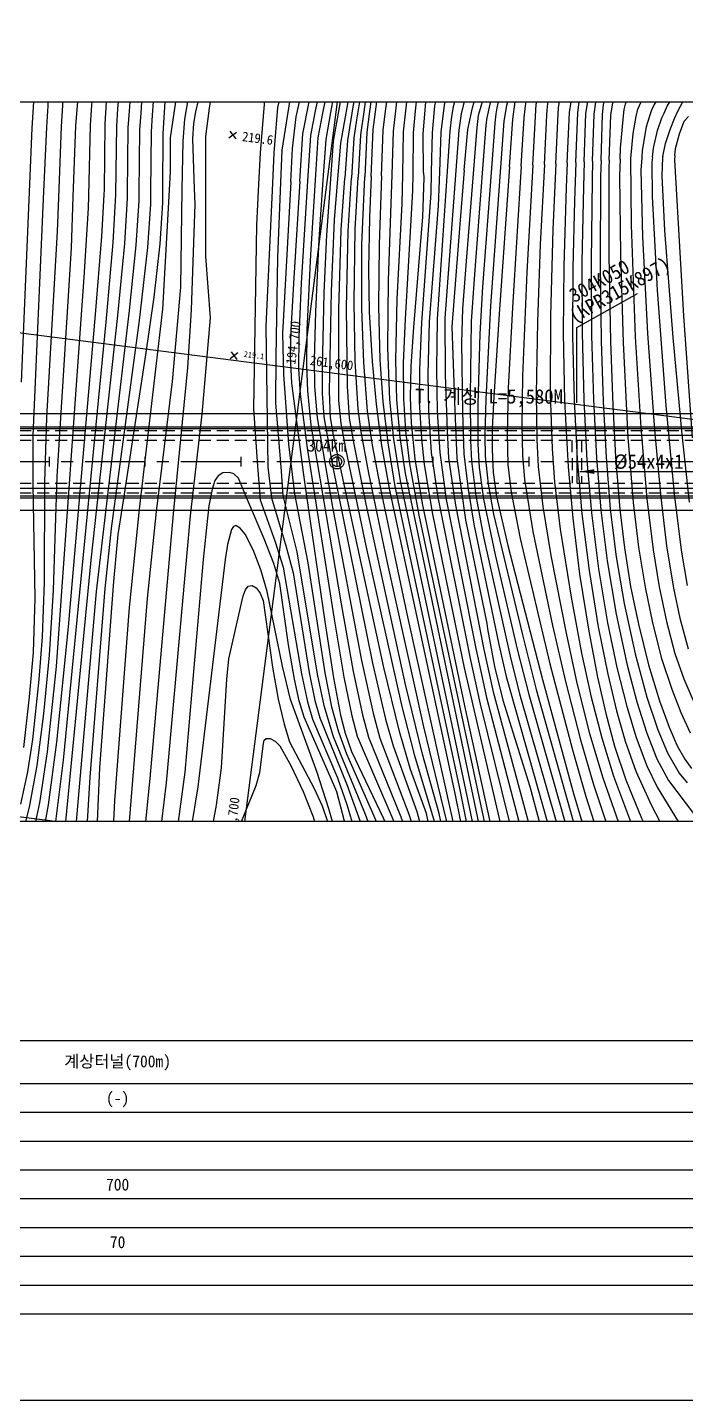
# Model space of a CAD drawing. Header units: millimetres. Extents: x 5990 to 6786, y 1103 to 1809.
# Drawn here: x 6410.9 to 6548.1, y 1286.9 to 1572.9 of the extents above; entities that cross this region are included whole.
import ezdxf
from ezdxf.enums import TextEntityAlignment as Align
from ezdxf.xclip import XClip

# ---------------------------------------------------------------- set-up
doc = ezdxf.new("R2010")
doc.units = ezdxf.units.MM
doc.header["$LTSCALE"] = 10
doc.header["$MEASUREMENT"] = 0
doc.header["$XCLIPFRAME"] = 2
doc.linetypes.add('CENTER', pattern=[2, 1.25, -0.25, 0.25, -0.25])
doc.linetypes.add('HIDDEN', pattern=[0.375, 0.25, -0.125])
for name, color, linetype in [('TT-TABL-LIN1', 4, 'Continuous'), ('TT-TABL-LIN2', 1, 'Continuous'), ('TT-TABL-TEX2', 3, 'Continuous'), ('TZ-BASE', 253, 'Continuous'), ('TZ-CABL', 4, 'Continuous')]:
    doc.layers.add(name, color=color, linetype=linetype)
doc.layers.add('TX-PAPR', color=2, linetype='Continuous', plot=False)
doc.styles.add('HANA', font='GulimChe.ttf')
doc.styles.get("Standard").update_dxf_attribs({"font": 'GulimChe.ttf'})
doc.linetypes.add('ZIGZAG', pattern='A,0.0001,-0.2,[131,ltypeshp.shx,S=0.2,R=0,X=-0.2,Y=0],-0.4,[131,ltypeshp.shx,S=0.2,R=180,X=0.2,Y=0],-0.2', length=0.8001)
doc.dimstyles.get("Standard").update_dxf_attribs({"dimtxt": 0.18, "dimasz": 0.18, "dimexe": 0.18, "dimexo": 0.0625, "dimgap": 0.09, "dimtad": 0, "dimtih": 1, "dimtoh": 1, "dimdec": 4, "dimzin": 0, "dimdsep": 46, "dimtxsty": 'Standard', "dimcen": 0.09, "dimadec": 0, "dimazin": 0, "dimtfac": 1, "dimtdec": 4, "dimtofl": 0, "dimtmove": 0, "dimatfit": 3, "dimfxl": 0, "dimtolj": 1, "dimtzin": 0, "dimarcsym": 0})

# ---------------------------------------------------------------- blocks, each defined once
blk = doc.blocks.new('JD-FJFJ6DGDH3')
at = {"layer": 'TZ-BASE'}
for p, q in [((367.98, -175), (413.09, 176.05)), ((468.8, -175), (513.86, 175.7)), ((348.95, 74.26, 209), (349.58, 83.24, 209)), ((351.7, 70.3, 210), (352.51, 83.49, 210)), ((354.35, 73.48, 211), (355.18, 85.53, 211)), ((385.75, 84.86, 219), (384.83, 74.51, 219)), ((356.77, 73.04, 212), (357.33, 81.12, 212)), ((400.85, 66.35, 210), (403.41, 81.15, 210)), ((428.23, 73.71, 195), (430.2, 80.4, 195)), ((345.92, 74.23, 208), (346.18, 78.11, 208)), ((359.18, 72.6, 213), (359.6, 78.65, 213)), ((361.6, 72.16, 214), (362.06, 78.5, 214)), ((365.3, 67.49, 216), (367.16, 79.71, 216)), ((368.34, 71.35, 217), (369.38, 77.62, 217)), ((370.63, 72.88, 218), (372.17, 79.71, 218)), ((373.42, 73.63, 219), (374.23, 77.8, 219)), ((388.84, 79.91, 218), (387.63, 73.76, 218)), ((391.5, 71.84, 216), (393.26, 80.04, 216)), ((392.87, 68.33, 215), (395.01, 78.84, 215)), ((396.86, 80.08, 214), (395.48, 73.09, 214)), ((398.39, 79.77, 213), (397.09, 72.94, 213)), ((400.04, 80.09, 212), (398.69, 72.78, 212)), ((401.55, 79.76, 211), (400.29, 72.63, 211)), ((404.34, 80.05, 209), (403.34, 73.91, 209)), ((405.11, 77.56, 208), (404.07, 71.19, 208)), ((406.59, 79.69, 207), (405.6, 72.91, 207)), ((407.67, 79.18, 206), (406.83, 72.98, 206)), ((407.58, 69.23, 205), (408.71, 77.91, 205)), ((410.15, 73.05, 204), (410.82, 78.61, 204)), ((418.57, 74.91, 200), (419.34, 79.31, 200)), ((421.27, 78.74, 199), (420.37, 74.17, 199)), ((423.2, 78.2, 198), (422.37, 74.27, 198)), ((425.25, 78.1, 197), (424.26, 73.91, 197)), ((427.7, 79.3, 196), (426.32, 74.21, 196)), ((336.51, 69.5, 205), (336.82, 75.01, 205)), ((339.8, 74.16, 206), (339.85, 75.14, 206)), ((342.85, 74.19, 207), (342.94, 75.73, 207)), ((363.76, 68.36, 215), (364.32, 76.09, 215)), ((384.83, 74.51, 219), (383.98, 64.31, 219)), ((390.18, 75.41, 217), (388.5, 64.91, 217)), ((412.69, 77.16, 203), (412.22, 73.06, 203)), ((414.59, 75.94, 202), (414.28, 73.06, 202)), ((416.55, 75.16, 201), (416.34, 73.07, 201)), ((417.98, 68.33, 200), (418.57, 74.91, 200)), ((430.59, 75.97, 194), (429.85, 73.54, 194)), ((431.85, 74.45, 193), (431.23, 71.65, 193)), ((432.16, 75.67, 193), (431.85, 74.45, 193)), ((433.66, 75.25, 192), (433.31, 73.74, 192)), ((435.75, 75.88, 191), (435.34, 74.22, 191)), ((436.68, 71.38, 190), (437.21, 75.17, 190)), ((439.28, 74.15, 189), (439.55, 75.71, 189)), ((441.4, 71.94, 188), (441.56, 74.5, 188)), ((441.56, 74.5, 188), (441.9, 75.92, 188)), ((443.82, 73.25, 187), (443.94, 74.64, 187)), ((443.94, 74.64, 187), (444.25, 75.84, 187)), ((446.22, 73.77, 186), (446.49, 75.36, 186)), ((448.49, 72.77, 185), (449, 75.85, 185)), ((450.2, 72.66, 184), (450.56, 75.83, 184)), ((451.92, 72.54, 183), (452.43, 75.68, 183)), ((453.64, 72.43, 182), (453.95, 74.88, 182)), ((453.95, 74.88, 182), (454.24, 75.9, 182)), ((455.57, 74.32, 181), (455.79, 75.54, 181)), ((457.07, 72.19, 180), (457.5, 74.78, 180)), ((457.5, 74.78, 180), (457.84, 76.12, 180)), ((459.9, 73.35, 179), (460.13, 74.49, 179)), ((460.13, 74.49, 179), (460.38, 75.33, 179)), ((463.06, 74.2, 178), (463.45, 75.05, 178)), ((466.15, 74.42, 177), (465.6, 73.2, 177)), ((466.74, 75.55, 177), (466.15, 74.42, 177)), ((468.87, 74.04, 176), (469.68, 75.6, 176)), ((471.1, 73.18, 175), (472.12, 75.06, 175)), ((339.55, 69.66, 206), (339.8, 74.16, 206)), ((342.58, 69.82, 207), (342.85, 74.19, 207)), ((345.62, 69.98, 208), (345.92, 74.23, 208)), ((348.66, 70.14, 209), (348.95, 74.26, 209)), ((354.11, 69.91, 211), (354.35, 73.48, 211)), ((356.52, 69.53, 212), (356.77, 73.04, 212)), ((358.93, 69.14, 213), (359.18, 72.6, 213)), ((361.35, 68.75, 214), (361.6, 72.16, 214)), ((370.2, 70.47, 218), (370.63, 72.88, 218)), ((372.65, 67.73, 219), (373.42, 73.63, 219)), ((387.63, 73.76, 218), (386.86, 64.33, 218)), ((390.77, 65.27, 216), (391.5, 71.84, 216)), ((395.48, 73.09, 214), (394.47, 67.94, 214)), ((397.09, 72.94, 213), (396.06, 67.54, 213)), ((398.69, 72.78, 212), (397.66, 67.14, 212)), ((400.29, 72.63, 211), (399.25, 66.75, 211)), ((403.34, 73.91, 209), (402.19, 66.93, 209)), ((405.6, 72.91, 207), (404.89, 68.08, 207)), ((406.83, 72.98, 206), (406.24, 68.66, 206)), ((409.66, 69.05, 204), (410.15, 73.05, 204)), ((412.22, 73.06, 203), (411.74, 68.87, 203)), ((414.28, 73.06, 202), (413.82, 68.69, 202)), ((416.34, 73.07, 201), (415.9, 68.51, 201)), ((420.29, 73.34, 199), (419.84, 68.5, 199)), ((420.37, 74.17, 199), (420.29, 73.34, 199)), ((422.37, 74.27, 198), (421.69, 68.68, 198)), ((423.92, 71.88, 197), (423.55, 68.86, 197)), ((424.26, 73.91, 197), (423.92, 71.88, 197)), ((425.9, 72.46, 196), (425.41, 69.04, 196)), ((426.32, 74.21, 196), (425.9, 72.46, 196)), ((427.27, 69.22, 195), (428.23, 73.71, 195)), ((429.47, 72.1, 194), (429.15, 69.65, 194)), ((429.85, 73.54, 194), (429.47, 72.1, 194)), ((431.23, 71.65, 193), (431.04, 70.08, 193)), ((433.14, 72.44, 192), (432.92, 70.52, 192)), ((433.31, 73.74, 192), (433.14, 72.44, 192)), ((435.34, 74.22, 191), (434.8, 70.95, 191)), ((438.41, 61.58, 189), (439.04, 71.66, 189)), ((439.04, 71.66, 189), (439.28, 74.15, 189)), ((440.83, 61.74, 188), (441.4, 71.94, 188)), ((443.24, 61.91, 187), (443.76, 72.22, 187)), ((443.76, 72.22, 187), (443.82, 73.25, 187)), ((445.65, 62.08, 186), (446.12, 72.5, 186)), ((446.12, 72.5, 186), (446.22, 73.77, 186)), ((448.01, 62.24, 185), (448.49, 72.77, 185)), ((449.81, 62.36, 184), (450.2, 72.66, 184)), ((451.56, 62.48, 183), (451.92, 72.54, 183)), ((453.3, 62.6, 182), (453.64, 72.43, 182)), ((455.06, 62.72, 181), (455.35, 72.31, 181)), ((455.35, 72.31, 181), (455.57, 74.32, 181)), ((456.76, 62.84, 180), (457.07, 72.19, 180)), ((459.12, 65.29, 179), (459.73, 72.05, 179)), ((459.73, 72.05, 179), (459.9, 73.35, 179)), ((461.76, 68.4, 178), (462.4, 71.91, 178)), ((462.4, 71.91, 178), (462.74, 73.43, 178)), ((462.74, 73.43, 178), (463.06, 74.2, 178)), ((465.06, 71.76, 177), (464.43, 69.76, 177)), ((465.6, 73.2, 177), (465.06, 71.76, 177)), ((466.82, 69.02, 176), (467.73, 71.62, 176)), ((467.73, 71.62, 176), (468.18, 72.59, 176)), ((468.18, 72.59, 176), (468.87, 74.04, 176)), ((470.39, 71.48, 175), (471.1, 73.18, 175)), ((472.36, 70.96, 174), (473.29, 71.94, 174)), ((335.87, 54.54, 205), (336.51, 69.5, 205)), ((338.88, 54.75, 206), (339.55, 69.66, 206)), ((342.03, 54.96, 207), (342.58, 69.82, 207)), ((345.05, 55.17, 208), (345.62, 69.98, 208)), ((348.27, 55.39, 209), (348.66, 70.14, 209)), ((351.55, 56.67, 210), (351.7, 70.3, 210)), ((353.93, 55.78, 211), (354.11, 69.91, 211)), ((356.36, 55.95, 212), (356.52, 69.53, 212)), ((358.8, 56.11, 213), (358.93, 69.14, 213)), ((361.23, 56.28, 214), (361.35, 68.75, 214)), ((367.95, 66.76, 217), (368.34, 71.35, 217)), ((369.98, 67.29, 218), (370.2, 70.47, 218)), ((377.5, 67.44, 219.59), (379.09, 68.67, 219.59)), ((377.69, 68.85, 219.59), (378.91, 67.26, 219.59)), ((404.07, 71.19, 208), (403.54, 67.5, 208)), ((406.24, 68.66, 206), (405.84, 59.34, 206)), ((407.17, 59.43, 205), (407.58, 69.23, 205)), ((409.33, 59.58, 204), (409.66, 69.05, 204)), ((411.74, 68.87, 203), (411.43, 59.73, 203)), ((413.82, 68.69, 202), (413.64, 59.88, 202)), ((421.69, 68.68, 198), (421.37, 60.41, 198)), ((423.55, 68.86, 197), (422.99, 60.52, 197)), ((425.41, 69.04, 196), (424.79, 60.64, 196)), ((426.55, 60.76, 195), (427.27, 69.22, 195)), ((429.15, 69.65, 194), (428.46, 60.9, 194)), ((431.04, 70.08, 193), (430.34, 61.02, 193)), ((432.92, 70.52, 192), (432.22, 61.15, 192)), ((434.8, 70.95, 191), (434.1, 61.28, 191)), ((435.98, 61.41, 190), (436.68, 71.38, 190)), ((464.43, 69.76, 177), (463.64, 64.82, 177)), ((466.01, 65.34, 176), (466.82, 69.02, 176)), ((468.48, 66.26, 175), (469.44, 69.18, 175)), ((469.44, 69.18, 175), (470.39, 71.48, 175)), ((471.39, 68.33, 174), (472.36, 70.96, 174)), ((363.73, 56.45, 215), (363.76, 68.36, 215)), ((365.31, 60.44, 216), (365.3, 67.49, 216)), ((367.78, 56.73, 217), (367.95, 66.76, 217)), ((370.34, 56.91, 218), (369.98, 67.29, 218)), ((372.68, 57.07, 219), (372.65, 67.73, 219)), ((392.26, 58.41, 215), (392.87, 68.33, 215)), ((394.47, 67.94, 214), (393.88, 58.52, 214)), ((396.06, 67.54, 213), (395.48, 58.63, 213)), ((397.66, 67.14, 212), (397.08, 58.74, 212)), ((399.25, 66.75, 211), (398.69, 58.85, 211)), ((400.23, 58.96, 210), (400.85, 66.35, 210)), ((402.19, 66.93, 209), (401.64, 59.05, 209)), ((403.54, 67.5, 208), (403.03, 59.15, 208)), ((404.89, 68.08, 207), (404.41, 59.24, 207)), ((415.9, 68.51, 201), (415.82, 60.03, 201)), ((418.08, 60.18, 200), (417.98, 68.33, 200)), ((419.84, 68.5, 199), (419.68, 60.29, 199)), ((461.24, 63.15, 178), (461.76, 68.4, 178)), ((467.94, 63.61, 175), (468.48, 66.26, 175)), ((470.6, 65.23, 174), (471.39, 68.33, 174)), ((383.98, 64.31, 219), (383.65, 57.82, 219)), ((386.86, 64.33, 218), (386.57, 58.02, 218)), ((388.5, 64.91, 217), (388.22, 58.13, 217)), ((390.39, 58.28, 216), (390.77, 65.27, 216)), ((459.04, 63, 179), (458.92, 59.52, 179)), ((459.04, 63, 179), (459.12, 65.29, 179)), ((461.24, 63.15, 178), (461.23, 63.09, 178)), ((461.23, 63.09, 178), (461.31, 49.36, 178)), ((463.53, 63.3, 177), (463.35, 60.71, 177)), ((463.64, 64.82, 177), (463.53, 63.3, 177)), ((465.78, 63.46, 176), (465.64, 62.35, 176)), ((465.78, 63.46, 176), (466.01, 65.34, 176)), ((467.9, 63.4, 175), (467.71, 59.57, 175)), ((467.94, 63.61, 175), (467.9, 63.4, 175)), ((470.45, 63.78, 174), (470.35, 62.79, 174)), ((470.45, 63.78, 174), (470.6, 65.23, 174)), ((365.09, 56.55, 216), (365.31, 60.44, 216)), ((418.08, 60.18, 200), (418.09, 59.17, 200)), ((419.68, 60.29, 199), (419.59, 55.91, 199)), ((422.99, 60.52, 197), (420.9, 29.72, 197)), ((421.37, 60.41, 198), (421.09, 53.27, 198)), ((424.79, 60.64, 196), (422.52, 29.88, 196)), ((426.55, 60.76, 195), (425.59, 49.51, 195)), ((428.46, 60.9, 194), (426.93, 41.75, 194)), ((430.34, 61.02, 193), (428.58, 38.12, 193)), ((432.22, 61.15, 192), (430.37, 36.42, 192)), ((434.1, 61.28, 191), (432.01, 32.45, 191)), ((435.98, 61.41, 190), (433.81, 30.73, 190)), ((438.41, 61.58, 189), (436.57, 32.09, 189)), ((440.83, 61.74, 188), (439.58, 39.49, 188)), ((443.24, 61.91, 187), (442.4, 45.25, 187)), ((445.65, 62.08, 186), (445.03, 48.35, 186)), ((448.01, 62.24, 185), (447.77, 57.09, 185)), ((449.81, 62.36, 184), (449.5, 54.34, 184)), ((451.56, 62.48, 183), (451.37, 57.24, 183)), ((453.3, 62.6, 182), (453.18, 58.8, 182)), ((455.06, 62.72, 181), (454.96, 59.5, 181)), ((456.76, 62.84, 180), (456.71, 61.29, 180)), ((456.71, 61.29, 180), (456.71, 42.98, 180)), ((463.35, 60.71, 177), (463.7, 46.89, 177)), ((465.64, 62.35, 176), (465.68, 55.24, 176)), ((470.35, 62.79, 174), (472.21, 30.4, 174)), ((80, 59.47), (700, -20.2)), ((383.65, 57.82, 219), (383.22, 49.25, 219)), ((386.57, 58.02, 218), (385.22, 28.21, 218)), ((388.22, 58.13, 217), (387.59, 42.54, 217)), ((390.39, 58.28, 216), (388.69, 26.72, 216)), ((392.26, 58.41, 215), (390.96, 37.14, 215)), ((393.88, 58.52, 214), (392.56, 37.19, 214)), ((395.48, 58.63, 213), (394.48, 43.19, 213)), ((397.08, 58.74, 212), (396.23, 46.32, 212)), ((398.69, 58.85, 211), (397.86, 47.23, 211)), ((399.51, 50.36, 210), (400.23, 58.96, 210)), ((400.89, 48.3, 209), (401.64, 59.05, 209)), ((402.35, 48.02, 208), (403.03, 59.15, 208)), ((403.83, 48.42, 207), (404.41, 59.24, 207)), ((405.23, 45.28, 206), (405.84, 59.34, 206)), ((407.17, 59.43, 205), (406.81, 50.88, 205)), ((409.33, 59.58, 204), (408.84, 45.27, 204)), ((411.43, 59.73, 203), (410.69, 37.72, 203)), ((413.64, 59.88, 202), (413.51, 53.72, 202)), ((415.82, 60.03, 201), (415.79, 56.43, 201)), ((418.09, 59.17, 200), (417.82, 51.04, 200)), ((451.37, 57.24, 183), (451.08, 41.66, 183)), ((453.18, 58.8, 182), (452.97, 41.65, 182)), ((454.96, 59.5, 181), (454.86, 41.01, 181)), ((458.92, 59.52, 179), (459.11, 43.17, 179)), ((467.71, 59.57, 175), (468.25, 48.18, 175)), ((334.26, 16.57, 205), (335.87, 54.54, 205)), ((336.7, 5.47, 206), (338.88, 54.75, 206)), ((341.76, 47.97, 207), (342.03, 54.96, 207)), ((344.65, 44.49, 208), (345.05, 55.17, 208)), ((348.2, 52.83, 209), (348.27, 55.39, 209)), ((351.01, 46.9, 210), (351.49, 55.61, 210)), ((351.49, 55.61, 210), (351.55, 56.67, 210)), ((353.35, 45.64, 211), (353.93, 55.62, 211)), ((353.93, 55.62, 211), (353.93, 55.78, 211)), ((355.78, 45.46, 212), (356.35, 54.9, 212)), ((356.35, 54.9, 212), (356.36, 55.95, 212)), ((358.78, 54.31, 213), (358.8, 56.11, 213)), ((361.2, 53.68, 214), (361.23, 56.28, 214)), ((363.71, 31.75, 216), (365.09, 56.55, 216)), ((363.72, 53.94, 215), (363.73, 56.45, 215)), ((367.45, 36.37, 217), (367.78, 56.73, 217)), ((370.45, 53.63, 218), (370.34, 56.91, 218)), ((372.71, 42.75, 219), (372.68, 57.07, 219)), ((415.79, 56.43, 201), (414.23, 29.71, 201)), ((419.59, 55.91, 199), (417.63, 29.01, 199)), ((447.77, 57.09, 185), (447.27, 40.72, 185)), ((465.68, 55.24, 176), (466.75, 35.73, 176)), ((347.3, 38.45, 209), (348.2, 52.83, 209)), ((358.19, 45.13, 213), (358.78, 54.31, 213)), ((360.59, 44.62, 214), (361.2, 53.68, 214)), ((363.13, 45.39, 215), (363.72, 53.94, 215)), ((369.71, 31.64, 218), (370.45, 53.63, 218)), ((413.51, 53.72, 202), (412.52, 33.85, 202)), ((421.09, 53.27, 198), (419.25, 29.14, 198)), ((449.5, 54.34, 184), (449.18, 40.31, 184)), ((383.22, 49.25, 219), (382.62, 11.03, 219)), ((398.85, 35.52, 210), (399.51, 50.36, 210)), ((406.81, 50.88, 205), (406.62, 40.19, 205)), ((417.82, 51.04, 200), (415.94, 28.02, 200)), ((425.59, 49.51, 195), (423.98, 28.09, 195)), ((461.31, 49.36, 178), (462.2, 26.01, 178)), ((339.56, 9.19, 207), (341.76, 47.97, 207)), ((349.71, 30.64, 210), (351.01, 46.9, 210)), ((396.23, 46.32, 212), (395.52, 31.27, 212)), ((397.86, 47.23, 211), (397.25, 35.15, 211)), ((400.38, 31.7, 209), (400.89, 48.3, 209)), ((401.98, 32.13, 208), (402.35, 48.02, 208)), ((403.57, 33.16, 207), (403.83, 48.42, 207)), ((445.03, 48.35, 186), (444.51, 30.39, 186)), ((463.7, 46.89, 177), (464.76, 26.71, 177)), ((468.25, 48.18, 175), (470, 25.9, 175)), ((341.69, -3.12, 208), (344.65, 44.49, 208)), ((351.88, 29.07, 211), (353.35, 45.64, 211)), ((354.34, 30.45, 212), (355.78, 45.46, 212)), ((356.8, 31.5, 213), (358.19, 45.13, 213)), ((358.89, 29.44, 214), (360.59, 44.62, 214)), ((361.92, 34.29, 215), (363.13, 45.39, 215)), ((394.48, 43.19, 213), (393.75, 27.41, 213)), ((405.18, 31.88, 206), (405.23, 45.28, 206)), ((408.84, 45.27, 204), (408.66, 32.31, 204)), ((442.4, 45.25, 187), (441.8, 29.16, 187)), ((456.71, 42.98, 180), (457.03, 25.06, 180)), ((459.11, 43.17, 179), (459.65, 24.83, 179)), ((373.68, 29.95, 219), (372.71, 42.75, 219)), ((387.59, 42.54, 217), (387.27, 21.8, 217)), ((406.62, 40.19, 205), (406.76, 31.21, 205)), ((426.93, 41.75, 194), (426.2, 31.86, 194)), ((447.27, 40.72, 185), (447.15, 26.85, 185)), ((449.18, 40.31, 184), (449.14, 26.24, 184)), ((451.08, 41.66, 183), (451.1, 26.87, 183)), ((452.97, 41.65, 182), (453.08, 26.31, 182)), ((454.86, 41.01, 181), (455.07, 25.2, 181)), ((341.55, -42.65, 209), (347.3, 38.45, 209)), ((392.56, 37.19, 214), (392.06, 26.01, 214)), ((410.69, 37.72, 203), (410.56, 23.74, 203)), ((428.58, 38.12, 193), (427.97, 29.22, 193)), ((439.58, 39.49, 188), (438.72, 17.84, 188)), ((365.71, 16.73, 217), (367.45, 36.37, 217)), ((390.96, 37.14, 215), (390.43, 27.45, 215)), ((397.25, 35.15, 211), (396.91, 19.44, 211)), ((398.44, 14.66, 210), (398.85, 35.52, 210)), ((430.37, 36.42, 192), (429.77, 26.66, 192)), ((466.75, 35.73, 176), (468.56, 11.71, 176)), ((349.9, -27.07, 213), (356.8, 31.5, 213)), ((358.87, -9.93, 216), (363.71, 31.75, 216)), ((360.2, 22.24, 215), (361.92, 34.29, 215)), ((368.95, 19.58, 218), (369.71, 31.64, 218)), ((400.43, 12.71, 209), (400.38, 31.7, 209)), ((402.2, 15.69, 208), (401.98, 32.13, 208)), ((403.84, 20.92, 207), (403.57, 33.16, 207)), ((405.62, 20.66, 206), (405.18, 31.88, 206)), ((408.66, 32.31, 204), (408.94, 21.31, 204)), ((412.52, 33.85, 202), (412.22, 21.15, 202)), ((426.2, 31.86, 194), (425.99, 24.86, 194)), ((432.01, 32.45, 191), (431.05, 13.1, 191)), ((436.57, 32.09, 189), (435.73, 15.32, 189)), ((343.05, -62.16, 211), (351.88, 29.07, 211)), ((344.07, -34.43, 210), (349.71, 30.64, 210)), ((348.75, -20.49, 212), (354.34, 30.45, 212)), ((353, -13.92, 214), (358.89, 29.44, 214)), ((371.89, 9.92, 219), (373.68, 29.95, 219)), ((395.52, 31.27, 212), (395.28, 21.25, 212)), ((406.76, 31.21, 205), (407.32, 20.86, 205)), ((414.23, 29.71, 201), (413.83, 20.57, 201)), ((417.63, 29.01, 199), (417.21, 19.21, 199)), ((419.25, 29.14, 198), (418.97, 18.25, 198)), ((420.9, 29.72, 197), (420.74, 19.32, 197)), ((422.52, 29.88, 196), (422.54, 18.13, 196)), ((427.97, 29.22, 193), (427.78, 13.79, 193)), ((433.81, 30.73, 190), (432.7, 13.51, 190)), ((441.8, 29.16, 187), (441.53, 14.16, 187)), ((444.51, 30.39, 186), (444.46, 14.13, 186)), ((472.21, 30.4, 174), (474.03, 4.94, 174)), ((385.22, 28.21, 218), (385.64, -1.12, 218)), ((388.69, 26.72, 216), (388.9, 18.19, 216)), ((390.43, 27.45, 215), (390.27, 21.96, 215)), ((392.06, 26.01, 214), (392.03, 19.33, 214)), ((393.75, 27.41, 213), (393.65, 20.08, 213)), ((415.94, 28.02, 200), (415.41, 19.93, 200)), ((423.98, 28.09, 195), (424.59, 10.66, 195)), ((429.77, 26.66, 192), (429.39, 11.98, 192)), ((447.15, 26.85, 185), (447.42, 12.65, 185)), ((449.14, 26.24, 184), (449.44, 12.81, 184)), ((451.1, 26.87, 183), (451.44, 12.89, 183)), ((453.08, 26.31, 182), (453.45, 12.97, 182)), ((462.2, 26.01, 178), (463.34, 7.13, 178)), ((464.76, 26.71, 177), (466.18, 6.66, 177)), ((470, 25.9, 175), (471.89, 5.65, 175)), ((377.93, 22.89, 219.09), (379.15, 21.31, 219.09)), ((410.56, 23.74, 203), (410.97, 12.98, 203)), ((425.99, 24.86, 194), (426.19, 10.37, 194)), ((455.07, 25.2, 181), (455.47, 12.57, 181)), ((457.03, 25.06, 180), (457.49, 11.77, 180)), ((459.65, 24.83, 179), (460.67, 5.05, 179)), ((355.32, -9.47, 215), (360.2, 22.24, 215)), ((377.75, 21.49, 219.09), (379.33, 22.71, 219.09)), ((387.27, 21.8, 217), (387.23, 12.26, 217)), ((390.27, 21.96, 215), (390.52, 16.38, 215)), ((393.65, 20.08, 213), (393.84, 14.78, 213)), ((395.28, 21.25, 212), (395.34, 15.68, 212)), ((404.4, 11.01, 207), (403.84, 20.92, 207)), ((406.4, 10.49, 206), (405.62, 20.66, 206)), ((407.32, 20.86, 205), (408.16, 11.98, 205)), ((408.94, 21.31, 204), (409.57, 12.45, 204)), ((412.22, 21.15, 202), (412.43, 12.91, 202)), ((413.83, 20.57, 201), (413.87, 13.1, 201)), ((365.95, -10.85, 218), (368.95, 19.58, 218)), ((388.9, 18.19, 216), (389.92, 3.68, 216)), ((392.03, 19.33, 214), (392.37, 14.03, 214)), ((396.91, 19.44, 211), (396.96, 14.18, 211)), ((415.41, 19.93, 200), (415.28, 13.38, 200)), ((417.21, 19.21, 199), (417.17, 12.37, 199)), ((418.97, 18.25, 198), (419.07, 10.49, 198)), ((420.74, 19.32, 197), (420.92, 10.45, 197)), ((422.54, 18.13, 196), (422.95, 6.43, 196)), ((438.72, 17.84, 188), (438.53, 7.52, 188)), ((362.41, -10.39, 217), (365.71, 16.73, 217)), ((390.52, 16.38, 215), (392.94, -2.26, 215)), ((393.84, 14.78, 213), (394.58, 7.62, 213)), ((395.34, 15.68, 212), (395.86, 9.12, 212)), ((398.66, 9.17, 210), (398.44, 14.66, 210)), ((402.66, 9.06, 208), (402.2, 15.69, 208)), ((435.73, 15.32, 189), (435.46, 5.74, 189)), ((387.23, 12.26, 217), (388.4, -2, 217)), ((392.37, 14.03, 214), (393.79, 2.82, 214)), ((396.96, 14.18, 211), (397.3, 9.31, 211)), ((400.86, 7.98, 209), (400.43, 12.71, 209)), ((408.16, 11.98, 205), (409.31, 3.39, 205)), ((409.57, 12.45, 204), (410.59, 3.94, 204)), ((410.97, 12.98, 203), (411.83, 4.66, 203)), ((412.43, 12.91, 202), (413.11, 5.1, 202)), ((413.87, 13.1, 201), (414.31, 6.41, 201)), ((415.28, 13.38, 200), (415.48, 8, 200)), ((417.17, 12.37, 199), (417.63, 4.74, 199)), ((427.78, 13.79, 193), (427.86, 4.4, 193)), ((429.39, 11.98, 192), (429.37, 3.66, 192)), ((431.05, 13.1, 191), (430.86, 5.38, 191)), ((432.7, 13.51, 190), (432.38, 6.92, 190)), ((441.53, 14.16, 187), (441.66, 4.52, 187)), ((444.46, 14.13, 186), (444.85, 2.73, 186)), ((447.42, 12.65, 185), (448.18, -1.06, 185)), ((449.44, 12.81, 184), (450.1, 0.56, 184)), ((451.44, 12.89, 183), (452.12, 0.24, 183)), ((453.45, 12.97, 182), (454.09, 0.83, 182)), ((455.47, 12.57, 181), (456.09, 0.96, 181)), ((457.49, 11.77, 180), (458.07, 1.03, 180)), ((468.56, 11.71, 176), (470.31, -6.67, 176)), ((700, 10), (80, 10)), ((700, 10), (80, 10)), ((339.15, -4.28, 207), (339.56, 9.19, 207)), ((369.5, -11.31, 219), (371.89, 9.92, 219)), ((382.62, 11.03, 219), (383.43, -0.97, 219)), ((395.86, 9.12, 212), (399.09, -9.46, 212)), ((397.3, 9.31, 211), (398.99, -0.42, 211)), ((399.3, 5.49, 210), (398.66, 9.17, 210)), ((403.57, 3.67, 208), (402.66, 9.06, 208)), ((405.05, 6.25, 207), (404.4, 11.01, 207)), ((407.44, 3.42, 206), (406.4, 10.49, 206)), ((419.07, 10.49, 198), (419.66, 1.94, 198)), ((420.92, 10.45, 197), (421.43, 1.9, 197)), ((424.59, 10.66, 195), (425.01, 0.64, 195)), ((426.19, 10.37, 194), (426.46, 1.66, 194)), ((80, 7.29), (700, 7.29)), ((80, 6.89), (700, 6.89)), ((394.58, 7.62, 213), (400.9, -29.62, 213)), ((401.9, 2.38, 209), (400.86, 7.98, 209)), ((406.63, -2.38, 207), (405.05, 6.25, 207)), ((414.31, 6.41, 201), (415.16, -0.48, 201)), ((415.48, 8, 200), (416.24, 0.61, 200)), ((422.95, 6.43, 196), (423.28, 0.76, 196)), ((432.38, 6.92, 190), (432.33, 2.56, 190)), ((435.46, 5.74, 189), (435.64, -0.62, 189)), ((438.53, 7.52, 188), (438.66, 1.36, 188)), ((463.34, 7.13, 178), (464.61, -7.77, 178)), ((466.18, 6.66, 177), (467.49, -7.5, 177)), ((336.66, -4.75, 206), (336.7, 5.47, 206)), ((389.92, 3.68, 216), (391.14, -6.67, 216)), ((409.78, -42.86, 210), (399.3, 5.49, 210)), ((406.1, -8.82, 208), (403.57, 3.67, 208)), ((409.37, -6.72, 206), (407.44, 3.42, 206)), ((409.31, 3.39, 205), (410.93, -5.95, 205)), ((410.59, 3.94, 204), (412.1, -5.14, 204)), ((411.83, 4.66, 203), (413.17, -4, 203)), ((413.11, 5.1, 202), (414.2, -2.49, 202)), ((417.63, 4.74, 199), (418.2, -0.57, 199)), ((427.86, 4.4, 193), (428.06, 0.11, 193)), ((429.37, 3.66, 192), (429.65, -1.2, 192)), ((430.86, 5.38, 191), (430.93, 1.14, 191)), ((441.66, 4.52, 187), (441.92, -1.04, 187)), ((460.67, 5.05, 179), (461.77, -8.51, 179)), ((471.89, 5.65, 175), (473.4, -8.43, 175)), ((340, 1), (340, -1)), ((360, 1), (360, -1)), ((380, 1), (380, -1)), ((393.79, 2.82, 214), (399.44, -32.82, 214)), ((400, 1), (400, -1)), ((406.13, -17.54, 209), (401.9, 2.38, 209)), ((416.24, 0.61, 200), (417.78, -8.69, 200)), ((419.66, 1.94, 198), (421.03, -7.42, 198)), ((420, 1), (420, -1)), ((421.43, 1.9, 197), (422.81, -7.89, 197)), ((423.28, 0.76, 196), (424.69, -9.07, 196)), ((425.01, 0.64, 195), (426.78, -12.11, 195)), ((426.46, 1.66, 194), (427.35, -5.81, 194)), ((428.06, 0.11, 193), (428.98, -7.11, 193)), ((430.93, 1.14, 191), (431.51, -4.71, 191)), ((432.33, 2.56, 190), (432.59, -2.29, 190)), ((438.66, 1.36, 188), (439.07, -3.71, 188)), ((440, 1), (440, -1)), ((444.85, 2.73, 186), (445.37, -4.24, 186)), ((450.1, 0.56, 184), (451.07, -10.85, 184)), ((452.12, 0.24, 183), (453.06, -10.65, 183)), ((454.09, 0.83, 182), (455, -10.08, 182)), ((456.09, 0.96, 181), (456.99, -9.88, 181)), ((458.07, 1.03, 180), (458.98, -9.94, 180)), ((460, 1), (460, -1)), ((376.24, -2.35, 220), (375.23, -2.95, 220)), ((377.61, -2.25, 220), (376.24, -2.35, 220)), ((378.5, -2.53, 220), (377.61, -2.25, 220)), ((379.5, -3.46, 220), (378.5, -2.53, 220)), ((383.43, -0.97, 219), (383.99, -7.98, 219)), ((385.64, -1.12, 218), (386.37, -7.55, 218)), ((388.4, -2, 217), (388.75, -7.11, 217)), ((392.94, -2.26, 215), (393.52, -6.24, 215)), ((398.99, -0.42, 211), (407.42, -41.98, 211)), ((410.49, -20.73, 207), (406.63, -2.38, 207)), ((414.2, -2.49, 202), (429.21, -73.93, 202)), ((415.16, -0.48, 201), (417.09, -11.12, 201)), ((418.2, -0.57, 199), (419.96, -10.94, 199)), ((429.65, -1.2, 192), (430.55, -7.84, 192)), ((432.59, -2.29, 190), (433.3, -7.24, 190)), ((435.64, -0.62, 189), (436.33, -6.37, 189)), ((441.92, -1.04, 187), (442.95, -9.36, 187)), ((448.18, -1.06, 185), (449.15, -11.76, 185)), ((337.13, -28.43, 206), (336.66, -4.75, 206)), ((339.08, -25.1, 207), (339.15, -4.28, 207)), ((340.94, -26.74, 208), (341.69, -3.12, 208)), ((374.03, -5.72, 220), (373.31, -9.22, 220)), ((374.59, -3.92, 220), (374.03, -5.72, 220)), ((375.23, -2.95, 220), (374.59, -3.92, 220)), ((381.6, -8.42, 220), (379.5, -3.46, 220)), ((412.1, -5.14, 204), (425.69, -68.75, 204)), ((413.17, -4, 203), (427.59, -72, 203)), ((431.51, -4.71, 191), (432.62, -10.91, 191)), ((439.07, -3.71, 188), (440.83, -14.53, 188)), ((445.37, -4.24, 186), (446.56, -14.03, 186)), ((80, -7.11), (700, -7.11)), ((80, -7.51), (700, -7.51)), ((384.87, -16.11, 220), (381.6, -8.42, 220)), ((383.99, -7.98, 219), (387.13, -16.7, 219)), ((386.37, -7.55, 218), (389.45, -17.76, 218)), ((388.75, -7.11, 217), (391.64, -18.82, 217)), ((391.14, -6.67, 216), (393.92, -21.07, 216)), ((393.52, -6.24, 215), (397.46, -33.29, 215)), ((414.68, -31.7, 206), (409.37, -6.72, 206)), ((410.93, -5.95, 205), (424.58, -69.11, 205)), ((421.03, -7.42, 198), (427.76, -41.03, 198)), ((422.81, -7.89, 197), (428.95, -38.96, 197)), ((427.35, -5.81, 194), (428.51, -12.99, 194)), ((428.98, -7.11, 193), (430.59, -15.67, 193)), ((430.55, -7.84, 192), (432.99, -19.43, 192)), ((433.3, -7.24, 190), (435.6, -17.47, 190)), ((436.33, -6.37, 189), (438.2, -16, 189)), ((461.77, -8.51, 179), (462.89, -17.83, 179)), ((464.61, -7.77, 178), (465.91, -18.4, 178)), ((467.49, -7.5, 177), (468.73, -17.53, 177)), ((470.31, -6.67, 176), (471.79, -18.41, 176)), ((184.17, -10.11), (700, -10.11)), ((184.17, -10.11), (700, -10.11)), ((354.44, -15.19, 215), (355.32, -9.47, 215)), ((356.75, -30.4, 216), (358.87, -9.93, 216)), ((360.53, -28.54, 217), (362.41, -10.39, 217)), ((361.06, -66.03, 218), (365.95, -10.85, 218)), ((364.49, -66.92, 219), (369.5, -11.31, 219)), ((373.31, -9.22, 220), (373.04, -11.77, 220)), ((399.09, -9.46, 212), (405.15, -41.4, 212)), ((414.3, -46.43, 208), (406.1, -8.82, 208)), ((417.09, -11.12, 201), (431.14, -77.23, 201)), ((417.78, -8.69, 200), (426.57, -50.84, 200)), ((419.96, -10.94, 199), (426.54, -42.93, 199)), ((424.69, -9.07, 196), (430.6, -39.12, 196)), ((432.62, -10.91, 191), (438.66, -36.08, 191)), ((442.95, -9.36, 187), (444.61, -19.56, 187)), ((451.07, -10.85, 184), (452.55, -22.66, 184)), ((453.06, -10.65, 183), (454.53, -22.36, 183)), ((455, -10.08, 182), (456.31, -20.64, 182)), ((456.99, -9.88, 181), (458.22, -19.85, 181)), ((458.98, -9.94, 180), (459.94, -17.97, 180)), ((351.68, -26.43, 214), (353, -13.92, 214)), ((373.04, -11.77, 220), (372.14, -20.4, 220)), ((378.04, -14.14, 221), (377.17, -17.28, 221)), ((378.42, -13.51, 221), (378.04, -14.14, 221)), ((378.92, -13.33, 221), (378.42, -13.51, 221)), ((379.82, -13.84, 221), (378.92, -13.33, 221)), ((380.9, -15.09, 221), (379.82, -13.84, 221)), ((426.78, -12.11, 195), (431.22, -33.74, 195)), ((428.51, -12.99, 194), (433.77, -38.08, 194)), ((446.56, -14.03, 186), (448.83, -28.22, 186)), ((449.15, -11.76, 185), (450.6, -23.47, 185)), ((353.49, -25, 215), (354.44, -15.19, 215)), ((382.53, -18.38, 221), (380.9, -15.09, 221)), ((386.83, -21.21, 220), (384.87, -16.11, 220)), ((387.13, -16.7, 219), (388.82, -21.99, 219)), ((430.59, -15.67, 193), (436.11, -40.54, 193)), ((438.2, -16, 189), (444.41, -42.15, 189)), ((440.83, -14.53, 188), (444.96, -34.12, 188)), ((377.17, -17.28, 221), (376.73, -20.35, 221)), ((384.16, -22.57, 221), (382.53, -18.38, 221)), ((389.45, -17.76, 218), (390.86, -23.19, 218)), ((391.64, -18.82, 217), (395.92, -44.28, 217)), ((413.52, -50.76, 209), (406.13, -17.54, 209)), ((432.99, -19.43, 192), (437.65, -39.37, 192)), ((435.6, -17.47, 190), (442.87, -45.35, 190)), ((444.61, -19.56, 187), (447.77, -35.72, 187)), ((458.22, -19.85, 181), (459.86, -29.52, 181)), ((459.94, -17.97, 180), (461.22, -25.99, 180)), ((462.89, -17.83, 179), (464.23, -26.14, 179)), ((465.91, -18.4, 178), (467.17, -26.05, 178)), ((468.73, -17.53, 177), (470.17, -26.33, 177)), ((471.79, -18.41, 176), (473.02, -25.8, 176)), ((342.98, -80.66, 212), (348.75, -20.49, 212)), ((372.14, -20.4, 220), (368.34, -64.72, 220)), ((376.73, -20.35, 221), (371.01, -67.76, 221)), ((385.45, -27.04, 221), (384.16, -22.57, 221)), ((388.1, -25.35, 220), (386.83, -21.21, 220)), ((388.82, -21.99, 219), (392.62, -44.17, 219)), ((393.92, -21.07, 216), (397.51, -44.01, 216)), ((418.12, -55.27, 207), (410.49, -20.73, 207)), ((452.55, -22.66, 184), (454.45, -34.38, 184)), ((454.53, -22.36, 183), (456.42, -33.61, 183)), ((456.31, -20.64, 182), (458.19, -31.77, 182)), ((338.64, -36.49, 207), (339.08, -25.1, 207)), ((350.62, -63.81, 215), (353.49, -25, 215)), ((389.94, -38.19, 220), (388.1, -25.35, 220)), ((390.86, -23.19, 218), (394.22, -43.9, 218)), ((450.6, -23.47, 185), (452.48, -35.28, 185)), ((336.74, -39.75, 206), (337.13, -28.43, 206)), ((340.08, -40.31, 208), (340.94, -26.74, 208)), ((344.26, -91.99, 213), (349.9, -27.07, 213)), ((348.58, -65.73, 214), (351.68, -26.43, 214)), ((354.97, -97.73, 217), (360.53, -28.54, 217)), ((377.48, -41.07, 222), (380.48, -27.98, 222)), ((380.48, -27.98, 222), (380.93, -26.7, 222)), ((380.93, -26.7, 222), (381.52, -25.97, 222)), ((381.52, -25.97, 222), (382.33, -25.83, 222)), ((382.33, -25.83, 222), (383.19, -26.3, 222)), ((383.19, -26.3, 222), (383.99, -27.39, 222)), ((383.99, -27.39, 222), (384.64, -28.95, 222)), ((388.69, -42.58, 221), (385.45, -27.04, 221)), ((448.83, -28.22, 186), (451.01, -39.87, 186)), ((461.22, -25.99, 180), (462.84, -33.86, 180)), ((464.23, -26.14, 179), (465.79, -33.61, 179)), ((467.17, -26.05, 178), (468.69, -33.29, 178)), ((470.17, -26.33, 177), (471.51, -32.62, 177)), ((353.74, -70.62, 216), (356.75, -30.4, 216)), ((384.64, -28.95, 222), (386.59, -42.81, 222)), ((400.9, -29.62, 213), (403.42, -43.71, 213)), ((459.86, -29.52, 181), (462.19, -40.07, 181)), ((397.46, -33.29, 215), (399.31, -45.06, 215)), ((399.44, -32.82, 214), (401.47, -44.89, 214)), ((425, -78.47, 206), (414.68, -31.7, 206)), ((431.22, -33.74, 195), (431.39, -34.83, 195)), ((444.96, -34.12, 188), (447.64, -45.8, 188)), ((456.42, -33.61, 183), (458.38, -42.89, 183)), ((458.19, -31.77, 182), (460.51, -42.43, 182)), ((462.84, -33.86, 180), (464.98, -42.32, 180)), ((465.79, -33.61, 179), (467.69, -40.99, 179)), ((468.69, -33.29, 178), (470.46, -39.99, 178)), ((471.51, -32.62, 177), (473.23, -39, 177)), ((337.96, -45.39, 207), (338.64, -36.49, 207)), ((341.61, -58.47, 210), (344.07, -34.43, 210)), ((431.39, -34.83, 195), (432.86, -42.68, 195)), ((438.66, -36.08, 191), (441.56, -47.44, 191)), ((447.77, -35.72, 187), (450.03, -46.12, 187)), ((452.48, -35.28, 185), (454.32, -44.92, 185)), ((454.45, -34.38, 184), (456.44, -44.29, 184)), ((335.96, -49.02, 206), (336.74, -39.75, 206)), ((391.17, -45.34, 220), (389.94, -38.19, 220)), ((428.95, -38.96, 197), (431.16, -49.15, 197)), ((430.6, -39.12, 196), (432.54, -47.98, 196)), ((433.77, -38.08, 194), (435.26, -44.76, 194)), ((437.65, -39.37, 192), (439.98, -48.52, 192)), ((451.01, -39.87, 186), (453.01, -49.07, 186)), ((470.46, -39.99, 178), (472.29, -45.27, 178)), ((80, -41.35), (700, -121.02)), ((338.91, -52.51, 208), (340.08, -40.31, 208)), ((339.66, -60.45, 209), (341.55, -42.65, 209)), ((377.08, -45.29, 222), (377.48, -41.07, 222)), ((386.59, -42.81, 222), (387.78, -49.5, 222)), ((390.35, -49.57, 221), (388.69, -42.58, 221)), ((405.15, -41.4, 212), (407.54, -52.4, 212)), ((407.42, -41.98, 211), (410.12, -53.62, 211)), ((413.03, -56.2, 210), (409.78, -42.86, 210)), ((427.76, -41.03, 198), (429.83, -50.53, 198)), ((432.86, -42.68, 195), (434.61, -49.67, 195)), ((436.11, -40.54, 193), (438.06, -48.36, 193)), ((444.41, -42.15, 189), (449.13, -60.05, 189)), ((458.38, -42.89, 183), (460.4, -50.98, 183)), ((460.51, -42.43, 182), (462.53, -50.04, 182)), ((462.19, -40.07, 181), (464.63, -49.07, 181)), ((464.98, -42.32, 180), (467.26, -49.85, 180)), ((467.69, -40.99, 179), (469.78, -47.42, 179)), ((336.63, -57.9, 207), (337.96, -45.39, 207)), ((375.94, -63.8, 222), (377.08, -45.29, 222)), ((392.13, -49.82, 220), (391.17, -45.34, 220)), ((392.62, -44.17, 219), (393.87, -50.07, 219)), ((394.22, -43.9, 218), (395.41, -49.78, 218)), ((395.92, -44.28, 217), (397.25, -50.8, 217)), ((397.51, -44.01, 216), (398.88, -51.05, 216)), ((399.31, -45.06, 215), (400.75, -52.79, 215)), ((401.47, -44.89, 214), (403.11, -52.93, 214)), ((403.42, -43.71, 213), (405.35, -52.76, 213)), ((426.54, -42.93, 199), (435.54, -81.78, 199)), ((435.26, -44.76, 194), (448.92, -92.88, 194)), ((442.87, -45.35, 190), (449.35, -69.11, 190)), ((454.32, -44.92, 185), (456.03, -52.5, 185)), ((456.44, -44.29, 184), (458.26, -51.88, 184)), ((472.29, -45.27, 178), (474.24, -49.79, 178)), ((417.85, -60.96, 208), (414.3, -46.43, 208)), ((432.54, -47.98, 196), (448.68, -107.45, 196)), ((438.06, -48.36, 193), (449.15, -87.14, 193)), ((439.98, -48.52, 192), (449.48, -81.93, 192)), ((441.56, -47.44, 191), (449.25, -74.88, 191)), ((447.64, -45.8, 188), (450.8, -57.96, 188)), ((450.03, -46.12, 187), (452.68, -56.62, 187)), ((469.78, -47.42, 179), (471.68, -52.23, 179)), ((334.73, -59.53, 206), (335.96, -49.02, 206)), ((387.78, -49.5, 222), (389, -54.66, 222)), ((395.87, -64.73, 221), (390.35, -49.57, 221)), ((393.15, -53.25, 220), (392.13, -49.82, 220)), ((393.87, -50.07, 219), (394.94, -53.62, 219)), ((395.41, -49.78, 218), (396.42, -53.4, 218)), ((397.25, -50.8, 217), (399.25, -57.24, 217)), ((398.88, -51.05, 216), (400.32, -56.3, 216)), ((416.26, -61.32, 209), (413.52, -50.76, 209)), ((426.57, -50.84, 200), (432.94, -79.71, 200)), ((429.83, -50.53, 198), (444.09, -107.74, 198)), ((431.16, -49.15, 197), (446.59, -108.39, 197)), ((434.61, -49.67, 195), (440.2, -67.65, 195)), ((453.01, -49.07, 186), (455.19, -57.56, 186)), ((460.4, -50.98, 183), (462.37, -57.48, 183)), ((462.53, -50.04, 182), (464.6, -56.57, 182)), ((464.63, -49.07, 181), (466.89, -55.86, 181)), ((467.26, -49.85, 180), (469.24, -55.32, 180)), ((337.53, -63.31, 208), (338.91, -52.51, 208)), ((398.7, -65.7, 220), (393.15, -53.25, 220)), ((394.94, -53.62, 219), (400.12, -65.89, 219)), ((396.42, -53.4, 218), (402.05, -67.27, 218)), ((400.75, -52.79, 215), (401.7, -56.59, 215)), ((403.11, -52.93, 214), (404.26, -57.22, 214)), ((405.35, -52.76, 213), (406.6, -57.37, 213)), ((407.54, -52.4, 212), (408.94, -57.59, 212)), ((410.12, -53.62, 211), (411.72, -59.18, 211)), ((456.03, -52.5, 185), (457.88, -59.29, 185)), ((458.26, -51.88, 184), (460.08, -58.21, 184)), ((471.68, -52.23, 179), (473.64, -56.48, 179)), ((389, -54.66, 222), (390.15, -58.38, 222)), ((400.32, -56.3, 216), (401.99, -60.9, 216)), ((401.7, -56.59, 215), (403.03, -60.36, 215)), ((415.37, -64.11, 210), (413.03, -56.2, 210)), ((423.43, -77, 207), (418.12, -55.27, 207)), ((452.68, -56.62, 187), (455.4, -65.86, 187)), ((464.6, -56.57, 182), (466.7, -61.89, 182)), ((466.89, -55.86, 181), (468.9, -60.65, 181)), ((469.24, -55.32, 180), (470.93, -59.17, 180)), ((335.57, -64.65, 207), (336.63, -57.9, 207)), ((339.88, -71.49, 210), (341.61, -58.47, 210)), ((383.95, -64.79, 223), (384.67, -58.7, 223)), ((384.67, -58.7, 223), (384.83, -58.03, 223)), ((384.83, -58.03, 223), (385.29, -57.66, 223)), ((385.29, -57.66, 223), (386.1, -57.66, 223)), ((386.1, -57.66, 223), (387.13, -58.2, 223)), ((387.13, -58.2, 223), (388.13, -59.19, 223)), ((388.13, -59.19, 223), (390.42, -63.3, 223)), ((390.15, -58.38, 222), (395.24, -68.07, 222)), ((399.25, -57.24, 217), (405.91, -73.44, 217)), ((404.26, -57.22, 214), (411.69, -74.5, 214)), ((406.6, -57.37, 213), (413.35, -73.97, 213)), ((408.94, -57.59, 212), (415.01, -73.44, 212)), ((411.72, -59.18, 211), (416.66, -72.91, 211)), ((449.13, -60.05, 189), (451.9, -69.75, 189)), ((450.8, -57.96, 188), (453.48, -67.24, 188)), ((455.19, -57.56, 186), (457.64, -65.55, 186)), ((457.88, -59.29, 185), (460.24, -66.26, 185)), ((460.08, -58.21, 184), (462.3, -64.47, 184)), ((462.37, -57.48, 183), (464.58, -63.37, 183)), ((470.93, -59.17, 180), (472.49, -61.96, 180)), ((338.05, -71.09, 209), (339.66, -60.45, 209)), ((340.98, -78.25, 211), (343.05, -62.16, 211)), ((401.99, -60.9, 216), (407.73, -73.78, 216)), ((403.03, -60.36, 215), (409.67, -74.2, 215)), ((420.44, -75.37, 209), (416.26, -61.32, 209)), ((421.35, -73.3, 208), (417.85, -60.96, 208)), ((466.7, -61.89, 182), (469.13, -66.46, 182)), ((468.9, -60.65, 181), (471.34, -64.88, 181)), ((472.49, -61.96, 180), (473.92, -63.93, 180)), ((334.13, -71.38, 207), (335.57, -64.65, 207)), ((335.93, -71.99, 208), (337.53, -63.31, 208)), ((346.91, -93.11, 214), (348.58, -65.73, 214)), ((350.07, -75.97, 215), (350.62, -63.81, 215)), ((368.34, -64.72, 220), (363.74, -98.54, 220)), ((374.91, -71.59, 222), (375.94, -63.8, 222)), ((383.18, -67.44, 223), (383.95, -64.79, 223)), ((390.42, -63.3, 223), (392.95, -68.72, 223)), ((398.32, -72.34, 221), (395.87, -64.73, 221)), ((399.97, -68.78, 220), (398.7, -65.7, 220)), ((418.65, -73.3, 210), (415.37, -64.11, 210)), ((457.64, -65.55, 186), (461.84, -76.61, 186)), ((462.3, -64.47, 184), (465.5, -71.53, 184)), ((464.58, -63.37, 183), (466.76, -67.83, 183)), ((471.34, -64.88, 181), (473, -66.93, 181)), ((357.81, -98.4, 218), (361.06, -66.03, 218)), ((360.7, -98.78, 219), (364.49, -66.92, 219)), ((371.01, -67.76, 221), (364.63, -106.07, 221)), ((378.24, -79.55, 223), (383.18, -67.44, 223)), ((395.24, -68.07, 222), (396.91, -71.71, 222)), ((400.12, -65.89, 219), (402.14, -71.63, 219)), ((402.05, -67.27, 218), (404.86, -75.1, 218)), ((440.2, -67.65, 195), (449.28, -101.25, 195)), ((453.48, -67.24, 188), (457.85, -80.26, 188)), ((455.4, -65.86, 187), (459.7, -77.98, 187)), ((460.24, -66.26, 185), (463.49, -74.29, 185)), ((466.76, -67.83, 183), (472.08, -76.54, 183)), ((469.13, -66.46, 182), (474.51, -73.59, 182)), ((336.15, -80.27, 209), (338.05, -71.09, 209)), ((338.13, -81.46, 210), (339.88, -71.49, 210)), ((352.55, -93.76, 216), (353.74, -70.62, 216)), ((392.95, -68.72, 223), (395.03, -74.02, 223)), ((401.56, -74.91, 220), (399.97, -68.78, 220)), ((424.58, -69.11, 205), (426.08, -76.39, 205)), ((425.69, -68.75, 204), (427.4, -77.19, 204)), ((449.35, -69.11, 190), (453.48, -83.36, 190)), ((451.9, -69.75, 189), (455.62, -81.59, 189)), ((332.37, -85.97, 208), (335.93, -71.99, 208)), ((373.62, -78.23, 222), (374.91, -71.59, 222)), ((395.03, -74.02, 223), (396.08, -77.35, 223)), ((396.91, -71.71, 222), (398.22, -75.6, 222)), ((400.46, -80.05, 221), (398.32, -72.34, 221)), ((402.14, -71.63, 219), (403.81, -77.44, 219)), ((405.91, -73.44, 217), (407.48, -77.84, 217)), ((407.73, -73.78, 216), (409.19, -77.47, 216)), ((409.67, -74.2, 215), (411.01, -77.27, 215)), ((413.35, -73.97, 213), (414.31, -76.78, 213)), ((415.01, -73.44, 212), (415.95, -76.56, 212)), ((416.66, -72.91, 211), (417.6, -76.34, 211)), ((419.29, -76.36, 210), (418.65, -73.3, 210)), ((422.13, -77.55, 208), (421.35, -73.3, 208)), ((427.59, -72, 203), (429.58, -82.4, 203)), ((429.21, -73.93, 202), (431.32, -84.73, 202)), ((463.49, -74.29, 185), (466.31, -80.52, 185)), ((465.5, -71.53, 184), (469.01, -78.27, 184)), ((402.79, -80.99, 220), (401.56, -74.91, 220)), ((411.69, -74.5, 214), (412.64, -76.99, 214)), ((449.25, -74.88, 191), (453.2, -88.19, 191))]:
    blk.add_line(p, q, dxfattribs=at)
at = {"layer": 'TZ-BASE', "linetype": 'CENTER', "flags": 128}
blk.add_lwpolyline([(700, 0), (80, 0), (0, 0)], dxfattribs=at)
at = {"layer": 'TZ-BASE'}
for radius in [1.5, 1]:
    blk.add_circle((400, 0), radius, dxfattribs=at)
at = {"layer": 'TZ-BASE', "style": 'HANA'}
for s, height, rotation, p in [('219.6', 2, 352.6776, (380.15, 66.81, 219.59)), ('194,700', 2, 82.6776, (391.32, 20.17, 275)), ('219.1', 1.2, 352.6776, (380.52, 21.85, 219.09)), ('261,600', 2, 352.6776, (394.3, 20.17)), ('T. 계상 L=5,580M', 3, 359.7997, (416.3, 12.18)), ('304km', 2.5, 360, (393.83, 2.1)), ('194,700', 2, 82.6776, (378.58, -79.04, 275))]:
    blk.add_text(s, height=height, rotation=rotation, dxfattribs=at).set_placement(p)
blk = doc.blocks.new('JD-경부고속하선표_190503')
at = {"layer": 'TT-TABL-LIN1'}
blk.add_lwpolyline([(2, 114), (785.58, 114), (785.58, 39), (2, 39)], close=True, dxfattribs=at)
at = {"layer": 'TT-TABL-LIN2'}
for points in [[(785.58, 105), (9.33, 105)], [(785.58, 99), (9.33, 99)], [(785.58, 93), (9.33, 93)], [(785.58, 87), (9.33, 87)], [(785.58, 81), (38.33, 81)], [(785.58, 75), (9.33, 75)], [(785.58, 69), (9.33, 69)], [(785.58, 63), (9.33, 63)], [(785.58, 57), (9.33, 57)]]:
    blk.add_lwpolyline(points, dxfattribs=at)

msp = doc.modelspace()

# ---------------------------------------------------------------- linework, layer by layer
at = {"layer": 'TX-PAPR'}
msp.add_lwpolyline([(6075.38, 1557.48), (6775.38, 1557.48), (6775.38, 1407.48), (6075.38, 1407.48), (6075.38, 1557.48)], dxfattribs=at)
at = {"layer": 'TZ-BASE', "flags": 128}
msp.add_lwpolyline([(6525.38, 1494.73), (6525.38, 1510.44), (6538.04, 1517.52)], dxfattribs=at)
at = {"layer": 'TZ-CABL', "linetype": 'HIDDEN'}
for points in [[(6075.38, 1488.98), (6775.38, 1488.98)], [(6075.38, 1487.98), (6775.38, 1487.98)], [(6075.38, 1486.98), (6775.38, 1486.98)], [(6524.38, 1486.98), (6524.39, 1477.98)], [(6526.38, 1486.98), (6526.39, 1477.98)], [(6075.38, 1477.98), (6775.38, 1477.98)], [(6075.38, 1476.98), (6775.38, 1476.98)], [(6075.38, 1475.98), (6775.38, 1475.98)]]:
    msp.add_lwpolyline(points, dxfattribs=at)
at = {"layer": 'TZ-CABL', "linetype": 'ZIGZAG', "ltscale": 0.5}
for points in [[(6075.38, 1487.98), (6775.38, 1487.98)], [(6525.38, 1486.98), (6525.39, 1477.98)], [(6075.38, 1476.98), (6775.38, 1476.98)]]:
    msp.add_lwpolyline(points, dxfattribs=at)

# ---------------------------------------------------------------- block references
at = {"layer": 'TT-TABL-LIN2'}
msp.add_blockref('JD-경부고속하선표_190503', (5994.11, 1247.87), dxfattribs=at)
at = {"layer": 'TZ-BASE'}
ref = msp.add_blockref('JD-FJFJ6DGDH3', (6075.38, 1482.48), dxfattribs=at)
XClip(ref).set_block_clipping_path([(0.0000015855, 75), (700.000001584, 74.9999852018), (699.999998416, -75.0000147982), (-0.0000015839, -75)])

# ---------------------------------------------------------------- texts
at = {"layer": 'TT-TABL-TEX2'}
msp.add_text('계상터널(700m)', height=2.5, dxfattribs=at).set_placement((6429.68, 1357.37), align=Align.MIDDLE)
for s, p in [('(-)', (6429.68, 1349.87)), ('700', (6429.68, 1331.87)), ('70', (6429.68, 1319.87))]:
    msp.add_text(s, height=2.5, dxfattribs=at).set_placement(p, align=Align.MIDDLE_CENTER)
at = {"layer": 'TZ-BASE'}
for s, p in [('(KPR315K897)', (6524.87, 1511.3)), ('304K050', (6524.87, 1515.52))]:
    msp.add_text(s, height=3, rotation=29.2387, dxfattribs=at).set_placement(p)
msp.add_text('Ø54x4x1', height=3, rotation=0.0518, dxfattribs=at).set_placement((6540.36, 1482.5), align=Align.MIDDLE)

# ---------------------------------------------------------------- leaders
msp.add_leader([(6526.01, 1480.42), (6550.66, 1480.42)], dimstyle='Standard', override={"dimtxt": 3, "dimasz": 3, "dimexe": 2, "dimexo": 3, "dimgap": 1, "dimtad": 0, "dimtih": 0, "dimcen": 1, "dimaunit": 1, "dimadec": 8, "dimtix": 1, "dimtofl": 1, "dimtmove": 2, "dimtvp": 2}, dxfattribs=at)

doc.saveas('drawing.dxf')
